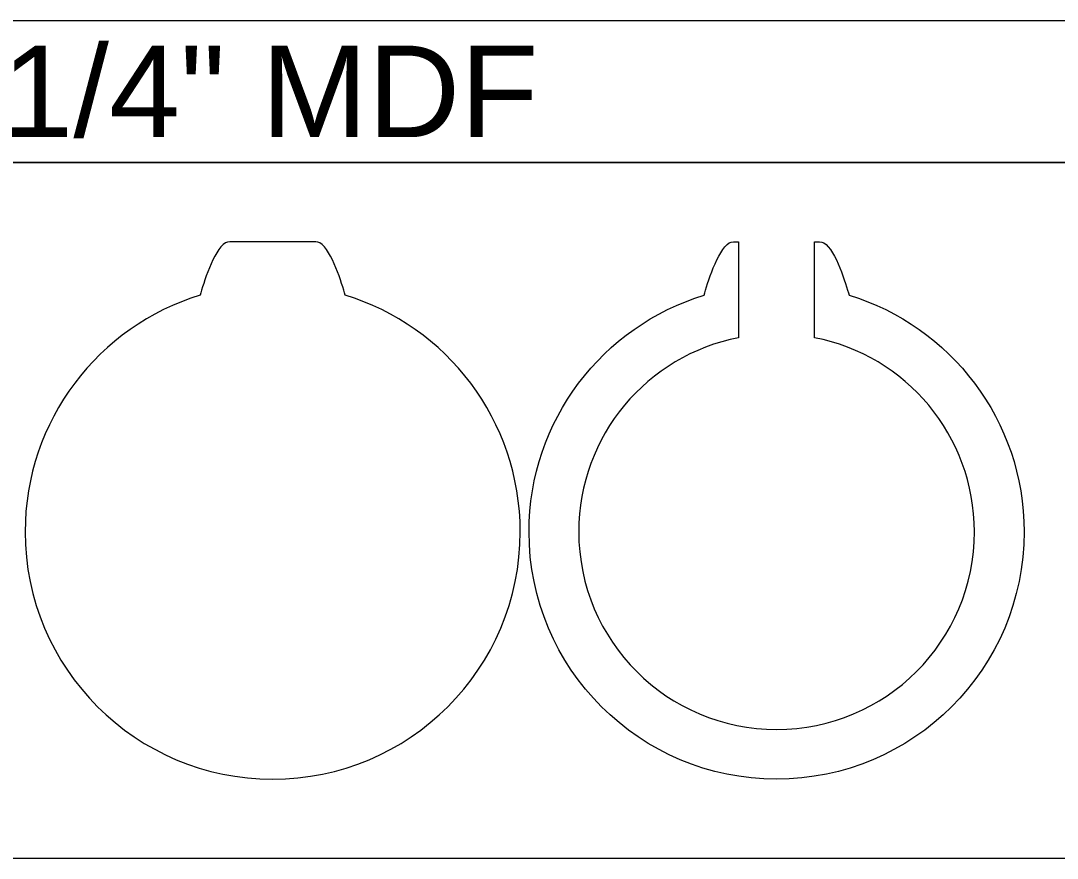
# Model space of a CAD drawing. Header units: millimetres. Extents: x -939 to 939, y -285 to 190.
# Drawn here: x -499 to 88, y -285 to 190 of the extents above; entities that cross this region are included whole.
import ezdxf

# ---------------------------------------------------------------- set-up
doc = ezdxf.new("R2010")
doc.units = ezdxf.units.MM
doc.header["$MEASUREMENT"] = 0
doc.layers.add('Camada 1', color=7, linetype='Continuous')
doc.styles.add('0', font='arial.ttf', dxfattribs={"height": 1})

msp = doc.modelspace()

# ---------------------------------------------------------------- linework, layer by layer
at = {"layer": 'Camada 1', "color": 142, "lineweight": 20}
for points in [[(-880.2749, 109.6433), (167.0521, 109.6433), (167.0521, 190.0765), (-880.2749, 190.0765), (-880.2749, 109.6433)], [(-880.2749, -284.9035), (167.0521, -284.9035), (167.0521, 109.6433), (-880.2749, 109.6433), (-880.2749, -284.9035)]]:
    msp.add_lwpolyline(points, close=True, dxfattribs=at)
at = {"layer": 'Camada 1', "color": 230, "lineweight": 20}
for points, knots in [([(-315.5406, 34.4324), (-258.1015, 16.8715), (-216.3228, -36.5532), (-216.3228, -99.7414), (-216.3228, -99.7414), (-216.3228, -177.2207), (-279.1322, -240.0301), (-356.6115, -240.0301), (-356.6115, -240.0301), (-434.0906, -240.0301), (-496.9, -177.2207), (-496.9, -99.7414), (-496.9, -99.7414), (-496.9, -36.5532), (-455.1213, 16.8715), (-397.6824, 34.4324), (-397.6824, 34.4324), (-397.6824, 34.4324), (-397.694, 34.4358), (-397.694, 34.4358), (-397.694, 34.4358), (-395.941, 40.5179), (-390.2765, 59.8867), (-383.4022, 64.0885), (-383.4022, 64.0885), (-382.0876, 64.892), (-380.0091, 64.7621), (-378.1613, 64.7621), (-378.1613, 64.7621), (-378.1613, 64.7621), (-356.6115, 64.7621), (-356.6115, 64.7621), (-356.6115, 64.7621), (-356.6115, 64.7621), (-335.0617, 64.7621), (-335.0617, 64.7621), (-335.0617, 64.7621), (-333.2138, 64.7621), (-331.1353, 64.892), (-329.8207, 64.0885), (-329.8207, 64.0885), (-322.9464, 59.8867), (-317.282, 40.5179), (-315.5289, 34.4358), (-315.5289, 34.4358), (-315.5289, 34.4358), (-315.5406, 34.4324), (-315.5406, 34.4324)], [0, 0, 0, 0, 0.07692308, 0.07692308, 0.07692308, 0.07692308, 0.15384615, 0.15384615, 0.15384615, 0.15384615, 0.23076923, 0.23076923, 0.23076923, 0.23076923, 0.30769231, 0.30769231, 0.30769231, 0.30769231, 0.38461538, 0.38461538, 0.38461538, 0.38461538, 0.46153846, 0.46153846, 0.46153846, 0.46153846, 0.53846154, 0.53846154, 0.53846154, 0.53846154, 0.61538462, 0.61538462, 0.61538462, 0.61538462, 0.69230769, 0.69230769, 0.69230769, 0.69230769, 0.76923077, 0.76923077, 0.76923077, 0.76923077, 0.84615385, 0.84615385, 0.84615385, 0.84615385, 1, 1, 1, 1]), ([(-49.4845, 10.3166), (2.1308, 0.2683), (41.0927, -45.1872), (41.0927, -99.7415), (41.0927, -99.7415), (41.0927, -161.6669), (-9.1089, -211.8685), (-71.0343, -211.8685), (-71.0343, -211.8685), (-132.9597, -211.8685), (-183.1612, -161.6668), (-183.1612, -99.7415), (-183.1612, -99.7415), (-183.1612, -45.1872), (-144.1993, 0.2684), (-92.584, 10.3166), (-92.584, 10.3166), (-92.584, 10.3166), (-92.5841, 64.762), (-92.5841, 64.762), (-92.5841, 64.762), (-94.4319, 64.762), (-96.5104, 64.892), (-97.8251, 64.0884), (-97.8251, 64.0884), (-104.6993, 59.8868), (-110.3639, 40.5179), (-112.1168, 34.4359), (-112.1168, 34.4359), (-112.1168, 34.4359), (-112.1053, 34.4323), (-112.1053, 34.4323), (-112.1053, 34.4323), (-169.5441, 16.8716), (-211.3229, -36.5532), (-211.3229, -99.7415), (-211.3229, -99.7415), (-211.3229, -177.2207), (-148.5135, -240.03), (-71.0343, -240.03), (-71.0343, -240.03), (6.445, -240.03), (69.2543, -177.2207), (69.2543, -99.7415), (69.2543, -99.7415), (69.2543, -36.5532), (27.4757, 16.8716), (-29.9633, 34.4323), (-29.9633, 34.4323), (-29.9633, 34.4323), (-29.9518, 34.4359), (-29.9518, 34.4359), (-29.9518, 34.4359), (-31.7047, 40.5179), (-37.3693, 59.8868), (-44.2435, 64.0884), (-44.2435, 64.0884), (-45.5582, 64.892), (-47.6367, 64.762), (-49.4845, 64.7621), (-49.4845, 64.7621), (-49.4845, 64.7621), (-49.4845, 10.3166), (-49.4845, 10.3166)], [0, 0, 0, 0, 0.05882353, 0.05882353, 0.05882353, 0.05882353, 0.11764706, 0.11764706, 0.11764706, 0.11764706, 0.17647059, 0.17647059, 0.17647059, 0.17647059, 0.23529412, 0.23529412, 0.23529412, 0.23529412, 0.29411765, 0.29411765, 0.29411765, 0.29411765, 0.35294118, 0.35294118, 0.35294118, 0.35294118, 0.41176471, 0.41176471, 0.41176471, 0.41176471, 0.47058824, 0.47058824, 0.47058824, 0.47058824, 0.52941176, 0.52941176, 0.52941176, 0.52941176, 0.58823529, 0.58823529, 0.58823529, 0.58823529, 0.64705882, 0.64705882, 0.64705882, 0.64705882, 0.70588235, 0.70588235, 0.70588235, 0.70588235, 0.76470588, 0.76470588, 0.76470588, 0.76470588, 0.82352941, 0.82352941, 0.82352941, 0.82352941, 0.88235294, 0.88235294, 0.88235294, 0.88235294, 1, 1, 1, 1])]:
    msp.add_open_spline(points, degree=3, knots=knots, dxfattribs=at)

# ---------------------------------------------------------------- texts
at = {"layer": 'Camada 1', "color": 142, "style": '0', "width": 1}
msp.add_text('1/4" MDF', height=51.93029, dxfattribs=at).set_placement((-509.9199, 124.039))

doc.saveas('drawing.dxf')
